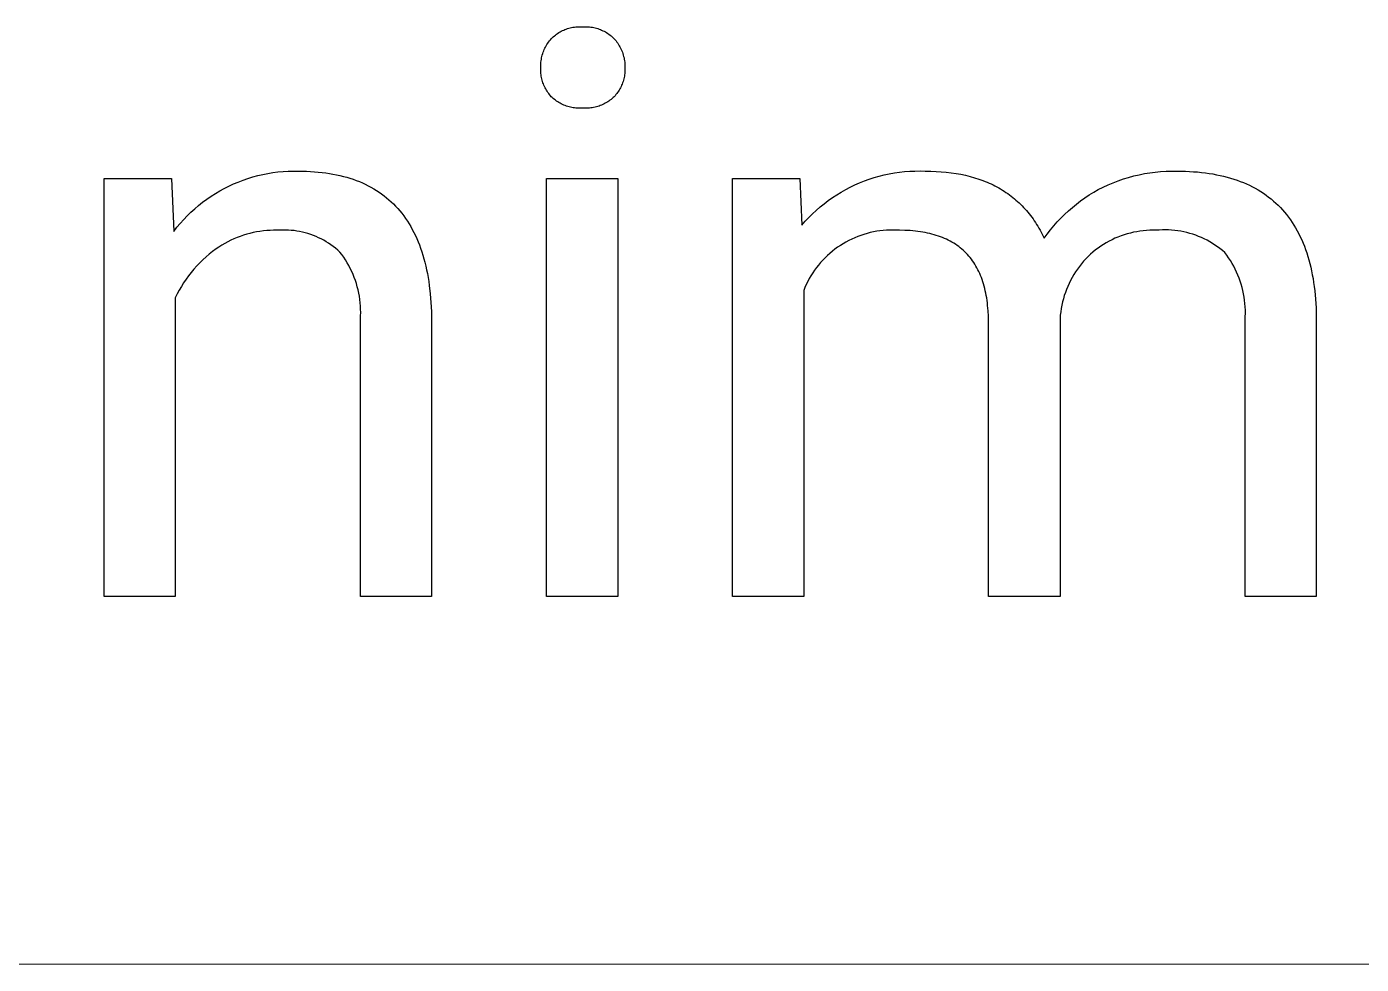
# Model space of a CAD drawing. Header units: millimetres. Extents: x 1434 to 4837, y 1889 to 4267.
# Drawn here: x 4630.1 to 4688, y 2174.8 to 2215.5 of the extents above; entities that cross this region are included whole.
import ezdxf

# ---------------------------------------------------------------- set-up
doc = ezdxf.new("R2010")
doc.units = ezdxf.units.MM
doc.header["$MEASUREMENT"] = 0
doc.layers.add('Domyślny', color=7, linetype='Continuous', true_color=0x000000)

msp = doc.modelspace()

# ---------------------------------------------------------------- linework, layer by layer
at = {"layer": 'Domyślny'}
for p, q in [((4652.957, 2215.032), (4653.003, 2215.071)), ((4653.003, 2215.071), (4653.05, 2215.109)), ((4653.05, 2215.109), (4653.098, 2215.144)), ((4653.098, 2215.144), (4653.147, 2215.179)), ((4653.147, 2215.179), (4653.198, 2215.211)), ((4653.198, 2215.211), (4653.249, 2215.242)), ((4653.249, 2215.242), (4653.302, 2215.271)), ((4653.302, 2215.271), (4653.355, 2215.298)), ((4653.355, 2215.298), (4653.41, 2215.323)), ((4653.41, 2215.323), (4653.465, 2215.346)), ((4653.465, 2215.346), (4653.522, 2215.368)), ((4653.522, 2215.368), (4653.578, 2215.387)), ((4653.578, 2215.387), (4653.636, 2215.404)), ((4653.636, 2215.404), (4653.694, 2215.42)), ((4653.694, 2215.42), (4653.753, 2215.433)), ((4653.753, 2215.433), (4653.812, 2215.444)), ((4653.812, 2215.444), (4653.871, 2215.454)), ((4653.871, 2215.454), (4653.931, 2215.461)), ((4653.931, 2215.461), (4653.99, 2215.466)), ((4653.99, 2215.466), (4654.05, 2215.469)), ((4654.05, 2215.469), (4654.111, 2215.47)), ((4654.111, 2215.47), (4654.171, 2215.468)), ((4654.171, 2215.468), (4654.231, 2215.465)), ((4654.231, 2215.465), (4654.291, 2215.468)), ((4654.291, 2215.468), (4654.351, 2215.469)), ((4654.351, 2215.469), (4654.412, 2215.468)), ((4654.412, 2215.468), (4654.472, 2215.465)), ((4654.472, 2215.465), (4654.532, 2215.46)), ((4654.532, 2215.46), (4654.592, 2215.453)), ((4654.592, 2215.453), (4654.651, 2215.444)), ((4654.651, 2215.444), (4654.711, 2215.433)), ((4654.711, 2215.433), (4654.77, 2215.419)), ((4654.77, 2215.419), (4654.828, 2215.404)), ((4654.828, 2215.404), (4654.886, 2215.386)), ((4654.886, 2215.386), (4654.943, 2215.367)), ((4654.943, 2215.367), (4654.999, 2215.346)), ((4654.999, 2215.346), (4655.055, 2215.323)), ((4655.055, 2215.323), (4655.11, 2215.297)), ((4655.11, 2215.297), (4655.164, 2215.27)), ((4655.164, 2215.27), (4655.217, 2215.241)), ((4655.217, 2215.241), (4655.269, 2215.211)), ((4655.269, 2215.211), (4655.319, 2215.178)), ((4655.319, 2215.178), (4655.369, 2215.144)), ((4655.369, 2215.144), (4655.418, 2215.108)), ((4655.418, 2215.108), (4655.465, 2215.071)), ((4655.465, 2215.071), (4655.511, 2215.032)), ((4652.543, 2214.418), (4652.567, 2214.475)), ((4652.567, 2214.475), (4652.594, 2214.532)), ((4652.594, 2214.532), (4652.622, 2214.588)), ((4652.622, 2214.588), (4652.652, 2214.643)), ((4652.652, 2214.643), (4652.684, 2214.697)), ((4652.684, 2214.697), (4652.718, 2214.75)), ((4652.718, 2214.75), (4652.753, 2214.801)), ((4652.753, 2214.801), (4652.791, 2214.852)), ((4652.791, 2214.852), (4652.83, 2214.901)), ((4652.83, 2214.901), (4652.87, 2214.949)), ((4652.87, 2214.949), (4652.913, 2214.991)), ((4652.913, 2214.991), (4652.957, 2215.032)), ((4655.511, 2215.032), (4655.555, 2214.991)), ((4655.555, 2214.991), (4655.598, 2214.949)), ((4655.598, 2214.949), (4655.64, 2214.901)), ((4655.64, 2214.901), (4655.679, 2214.852)), ((4655.679, 2214.852), (4655.717, 2214.802)), ((4655.717, 2214.802), (4655.753, 2214.751)), ((4655.753, 2214.751), (4655.787, 2214.698)), ((4655.787, 2214.698), (4655.82, 2214.644)), ((4655.82, 2214.644), (4655.85, 2214.589)), ((4655.85, 2214.589), (4655.879, 2214.533)), ((4655.879, 2214.533), (4655.906, 2214.477)), ((4655.906, 2214.477), (4655.931, 2214.419)), ((4652.416, 2213.87), (4652.422, 2213.933)), ((4652.422, 2213.933), (4652.43, 2213.995)), ((4652.43, 2213.995), (4652.44, 2214.057)), ((4652.44, 2214.057), (4652.452, 2214.118)), ((4652.452, 2214.118), (4652.466, 2214.179)), ((4652.466, 2214.179), (4652.482, 2214.24)), ((4652.482, 2214.24), (4652.5, 2214.3)), ((4652.5, 2214.3), (4652.521, 2214.359)), ((4652.521, 2214.359), (4652.543, 2214.418)), ((4655.931, 2214.419), (4655.953, 2214.36)), ((4655.953, 2214.36), (4655.974, 2214.301)), ((4655.974, 2214.301), (4655.993, 2214.241)), ((4655.993, 2214.241), (4656.009, 2214.18)), ((4656.009, 2214.18), (4656.024, 2214.119)), ((4656.024, 2214.119), (4656.036, 2214.058)), ((4656.036, 2214.058), (4656.046, 2213.996)), ((4656.046, 2213.996), (4656.054, 2213.933)), ((4656.054, 2213.933), (4656.06, 2213.871)), ((4652.411, 2213.745), (4652.412, 2213.808)), ((4652.411, 2213.682), (4652.411, 2213.745)), ((4652.411, 2213.623), (4652.411, 2213.682)), ((4652.412, 2213.564), (4652.411, 2213.623)), ((4652.412, 2213.808), (4652.416, 2213.87)), ((4652.415, 2213.505), (4652.412, 2213.564)), ((4652.42, 2213.446), (4652.415, 2213.505)), ((4652.427, 2213.387), (4652.42, 2213.446)), ((4652.436, 2213.328), (4652.427, 2213.387)), ((4652.447, 2213.27), (4652.436, 2213.328)), ((4656.04, 2213.327), (4656.029, 2213.269)), ((4656.049, 2213.386), (4656.04, 2213.327)), ((4656.056, 2213.445), (4656.049, 2213.386)), ((4656.061, 2213.504), (4656.056, 2213.445)), ((4656.06, 2213.871), (4656.064, 2213.808)), ((4656.065, 2213.563), (4656.061, 2213.504)), ((4656.064, 2213.808), (4656.065, 2213.745)), ((4656.065, 2213.745), (4656.065, 2213.682)), ((4656.065, 2213.682), (4656.066, 2213.623)), ((4656.066, 2213.623), (4656.065, 2213.563)), ((4652.459, 2213.212), (4652.447, 2213.27)), ((4652.474, 2213.154), (4652.459, 2213.212)), ((4652.491, 2213.098), (4652.474, 2213.154)), ((4652.509, 2213.041), (4652.491, 2213.098)), ((4652.53, 2212.986), (4652.509, 2213.041)), ((4652.552, 2212.931), (4652.53, 2212.986)), ((4652.576, 2212.877), (4652.552, 2212.931)), ((4652.602, 2212.823), (4652.576, 2212.877)), ((4652.63, 2212.771), (4652.602, 2212.823)), ((4652.659, 2212.719), (4652.63, 2212.771)), ((4655.842, 2212.77), (4655.812, 2212.718)), ((4655.87, 2212.822), (4655.842, 2212.77)), ((4655.897, 2212.875), (4655.87, 2212.822)), ((4655.921, 2212.929), (4655.897, 2212.875)), ((4655.944, 2212.984), (4655.921, 2212.929)), ((4655.965, 2213.04), (4655.944, 2212.984)), ((4655.984, 2213.096), (4655.965, 2213.04)), ((4656.001, 2213.153), (4655.984, 2213.096)), ((4656.016, 2213.211), (4656.001, 2213.153)), ((4656.029, 2213.269), (4656.016, 2213.211)), ((4652.69, 2212.669), (4652.659, 2212.719)), ((4652.723, 2212.619), (4652.69, 2212.669)), ((4652.758, 2212.571), (4652.723, 2212.619)), ((4652.794, 2212.524), (4652.758, 2212.571)), ((4652.831, 2212.478), (4652.794, 2212.524)), ((4652.87, 2212.434), (4652.831, 2212.478)), ((4652.914, 2212.393), (4652.87, 2212.434)), ((4652.958, 2212.353), (4652.914, 2212.393)), ((4653.004, 2212.315), (4652.958, 2212.353)), ((4653.052, 2212.278), (4653.004, 2212.315)), ((4653.1, 2212.243), (4653.052, 2212.278)), ((4653.15, 2212.21), (4653.1, 2212.243)), ((4653.201, 2212.179), (4653.15, 2212.21)), ((4653.252, 2212.149), (4653.201, 2212.179)), ((4655.266, 2212.179), (4655.213, 2212.149)), ((4655.317, 2212.211), (4655.266, 2212.179)), ((4655.367, 2212.244), (4655.317, 2212.211)), ((4655.416, 2212.279), (4655.367, 2212.244)), ((4655.463, 2212.315), (4655.416, 2212.279)), ((4655.51, 2212.353), (4655.463, 2212.315)), ((4655.555, 2212.393), (4655.51, 2212.353)), ((4655.598, 2212.434), (4655.555, 2212.393)), ((4655.638, 2212.478), (4655.598, 2212.434)), ((4655.676, 2212.524), (4655.638, 2212.478)), ((4655.713, 2212.57), (4655.676, 2212.524)), ((4655.748, 2212.619), (4655.713, 2212.57)), ((4655.781, 2212.668), (4655.748, 2212.619)), ((4655.812, 2212.718), (4655.781, 2212.668)), ((4653.305, 2212.121), (4653.252, 2212.149)), ((4653.359, 2212.095), (4653.305, 2212.121)), ((4653.413, 2212.07), (4653.359, 2212.095)), ((4653.469, 2212.048), (4653.413, 2212.07)), ((4653.525, 2212.027), (4653.469, 2212.048)), ((4653.582, 2212.009), (4653.525, 2212.027)), ((4653.639, 2211.992), (4653.582, 2212.009)), ((4653.697, 2211.977), (4653.639, 2211.992)), ((4653.755, 2211.965), (4653.697, 2211.977)), ((4653.814, 2211.954), (4653.755, 2211.965)), ((4653.873, 2211.945), (4653.814, 2211.954)), ((4653.932, 2211.938), (4653.873, 2211.945)), ((4653.992, 2211.933), (4653.932, 2211.938)), ((4654.052, 2211.931), (4653.992, 2211.933)), ((4654.111, 2211.93), (4654.052, 2211.931)), ((4654.171, 2211.931), (4654.111, 2211.93)), ((4654.231, 2211.935), (4654.171, 2211.931)), ((4654.291, 2211.931), (4654.231, 2211.935)), ((4654.351, 2211.93), (4654.291, 2211.931)), ((4654.41, 2211.931), (4654.351, 2211.93)), ((4654.47, 2211.934), (4654.41, 2211.931)), ((4654.53, 2211.939), (4654.47, 2211.934)), ((4654.59, 2211.945), (4654.53, 2211.939)), ((4654.649, 2211.954), (4654.59, 2211.945)), ((4654.708, 2211.965), (4654.649, 2211.954)), ((4654.767, 2211.978), (4654.708, 2211.965)), ((4654.825, 2211.993), (4654.767, 2211.978)), ((4654.883, 2212.009), (4654.825, 2211.993)), ((4654.94, 2212.028), (4654.883, 2212.009)), ((4654.996, 2212.049), (4654.94, 2212.028)), ((4655.052, 2212.071), (4654.996, 2212.049)), ((4655.106, 2212.095), (4655.052, 2212.071)), ((4655.16, 2212.122), (4655.106, 2212.095)), ((4655.213, 2212.149), (4655.16, 2212.122)), ((4633.478, 2190.752), (4633.478, 2208.886)), ((4633.478, 2208.886), (4636.399, 2208.886)), ((4636.399, 2208.886), (4636.499, 2206.594)), ((4639.089, 2208.648), (4639.294, 2208.734)), ((4639.294, 2208.734), (4639.502, 2208.814)), ((4639.502, 2208.814), (4639.712, 2208.886)), ((4639.712, 2208.886), (4639.925, 2208.951)), ((4639.925, 2208.951), (4640.14, 2209.01)), ((4640.14, 2209.01), (4640.357, 2209.06)), ((4640.357, 2209.06), (4640.575, 2209.104)), ((4640.575, 2209.104), (4640.795, 2209.14)), ((4640.795, 2209.14), (4641.016, 2209.168)), ((4641.016, 2209.168), (4641.238, 2209.189)), ((4641.238, 2209.189), (4641.46, 2209.202)), ((4641.46, 2209.202), (4641.683, 2209.208)), ((4641.683, 2209.208), (4641.905, 2209.207)), ((4641.905, 2209.207), (4642.083, 2209.205)), ((4642.083, 2209.205), (4642.258, 2209.2)), ((4642.258, 2209.2), (4642.43, 2209.192)), ((4642.43, 2209.192), (4642.599, 2209.181)), ((4642.599, 2209.181), (4642.765, 2209.167)), ((4642.765, 2209.167), (4642.929, 2209.15)), ((4642.929, 2209.15), (4643.09, 2209.129)), ((4643.09, 2209.129), (4643.248, 2209.105)), ((4643.248, 2209.105), (4643.403, 2209.078)), ((4643.403, 2209.078), (4643.556, 2209.048)), ((4643.556, 2209.048), (4643.706, 2209.015)), ((4643.706, 2209.015), (4643.853, 2208.979)), ((4643.853, 2208.979), (4643.997, 2208.939)), ((4643.997, 2208.939), (4644.138, 2208.896)), ((4644.138, 2208.896), (4644.277, 2208.851)), ((4644.277, 2208.851), (4644.413, 2208.802)), ((4644.413, 2208.802), (4644.546, 2208.749)), ((4644.546, 2208.749), (4644.677, 2208.694)), ((4644.677, 2208.694), (4644.804, 2208.635)), ((4652.662, 2190.752), (4652.662, 2208.886)), ((4652.662, 2208.886), (4655.751, 2208.886)), ((4655.751, 2208.886), (4655.751, 2190.752)), ((4660.729, 2190.752), (4660.729, 2208.886)), ((4660.729, 2208.886), (4663.65, 2208.886)), ((4663.65, 2208.886), (4663.732, 2206.862)), ((4666.038, 2208.608), (4666.244, 2208.698)), ((4666.244, 2208.698), (4666.452, 2208.781)), ((4666.452, 2208.781), (4666.663, 2208.857)), ((4666.663, 2208.857), (4666.876, 2208.926)), ((4666.876, 2208.926), (4667.092, 2208.987)), ((4667.092, 2208.987), (4667.31, 2209.041)), ((4667.31, 2209.041), (4667.529, 2209.088)), ((4667.529, 2209.088), (4667.75, 2209.128)), ((4667.75, 2209.128), (4667.972, 2209.16)), ((4667.972, 2209.16), (4668.195, 2209.184)), ((4668.195, 2209.184), (4668.418, 2209.201)), ((4668.418, 2209.201), (4668.642, 2209.21)), ((4668.642, 2209.21), (4668.867, 2209.212)), ((4668.867, 2209.212), (4669.091, 2209.207)), ((4669.091, 2209.207), (4669.325, 2209.204)), ((4669.325, 2209.204), (4669.555, 2209.195)), ((4669.555, 2209.195), (4669.78, 2209.181)), ((4669.78, 2209.181), (4670, 2209.161)), ((4670, 2209.161), (4670.216, 2209.135)), ((4670.216, 2209.135), (4670.427, 2209.104)), ((4670.427, 2209.104), (4670.633, 2209.067)), ((4670.633, 2209.067), (4670.834, 2209.025)), ((4670.834, 2209.025), (4671.031, 2208.976)), ((4671.031, 2208.976), (4671.222, 2208.922)), ((4671.222, 2208.922), (4671.41, 2208.862)), ((4671.41, 2208.862), (4671.501, 2208.83)), ((4671.501, 2208.83), (4671.592, 2208.797)), ((4671.592, 2208.797), (4671.682, 2208.762)), ((4671.682, 2208.762), (4671.77, 2208.726)), ((4671.77, 2208.726), (4671.857, 2208.688)), ((4671.857, 2208.688), (4671.943, 2208.649)), ((4677.018, 2208.61), (4677.235, 2208.703)), ((4677.235, 2208.703), (4677.456, 2208.788)), ((4677.456, 2208.788), (4677.679, 2208.865)), ((4677.679, 2208.865), (4677.905, 2208.935)), ((4677.905, 2208.935), (4678.133, 2208.997)), ((4678.133, 2208.997), (4678.363, 2209.051)), ((4678.363, 2209.051), (4678.594, 2209.097)), ((4678.594, 2209.097), (4678.828, 2209.136)), ((4678.828, 2209.136), (4679.062, 2209.166)), ((4679.062, 2209.166), (4679.297, 2209.188)), ((4679.297, 2209.188), (4679.533, 2209.202)), ((4679.533, 2209.202), (4679.769, 2209.209)), ((4679.769, 2209.209), (4680.006, 2209.207)), ((4680.006, 2209.207), (4680.371, 2209.2)), ((4680.371, 2209.2), (4680.55, 2209.193)), ((4680.55, 2209.193), (4680.726, 2209.182)), ((4680.726, 2209.182), (4680.898, 2209.168)), ((4680.898, 2209.168), (4681.068, 2209.151)), ((4681.068, 2209.151), (4681.236, 2209.131)), ((4681.236, 2209.131), (4681.4, 2209.108)), ((4681.4, 2209.108), (4681.561, 2209.082)), ((4681.561, 2209.082), (4681.72, 2209.052)), ((4681.72, 2209.052), (4681.876, 2209.02)), ((4681.876, 2209.02), (4682.029, 2208.985)), ((4682.029, 2208.985), (4682.179, 2208.946)), ((4682.179, 2208.946), (4682.326, 2208.905)), ((4682.326, 2208.905), (4682.47, 2208.86)), ((4682.47, 2208.86), (4682.612, 2208.812)), ((4682.612, 2208.812), (4682.75, 2208.761)), ((4682.75, 2208.761), (4682.886, 2208.707)), ((4682.886, 2208.707), (4683.019, 2208.65)), ((4637.93, 2207.987), (4638.113, 2208.113)), ((4638.113, 2208.113), (4638.301, 2208.233)), ((4638.301, 2208.233), (4638.492, 2208.347)), ((4638.492, 2208.347), (4638.688, 2208.454)), ((4638.688, 2208.454), (4638.886, 2208.554)), ((4638.886, 2208.554), (4639.089, 2208.648)), ((4644.804, 2208.635), (4644.929, 2208.574)), ((4644.929, 2208.574), (4645.051, 2208.509)), ((4645.051, 2208.509), (4645.17, 2208.441)), ((4645.17, 2208.441), (4645.287, 2208.37)), ((4645.287, 2208.37), (4645.401, 2208.295)), ((4645.401, 2208.295), (4645.512, 2208.218)), ((4645.512, 2208.218), (4645.62, 2208.137)), ((4645.62, 2208.137), (4645.726, 2208.053)), ((4665.063, 2208.058), (4665.25, 2208.181)), ((4665.25, 2208.181), (4665.442, 2208.298)), ((4665.442, 2208.298), (4665.637, 2208.408)), ((4665.637, 2208.408), (4665.836, 2208.512)), ((4665.836, 2208.512), (4666.038, 2208.608)), ((4671.943, 2208.649), (4672.028, 2208.608)), ((4672.028, 2208.608), (4672.111, 2208.566)), ((4672.111, 2208.566), (4672.193, 2208.523)), ((4672.193, 2208.523), (4672.275, 2208.478)), ((4672.275, 2208.478), (4672.355, 2208.432)), ((4672.355, 2208.432), (4672.433, 2208.384)), ((4672.433, 2208.384), (4672.511, 2208.335)), ((4672.511, 2208.335), (4672.588, 2208.285)), ((4672.588, 2208.285), (4672.663, 2208.233)), ((4672.663, 2208.233), (4672.737, 2208.179)), ((4672.737, 2208.179), (4672.81, 2208.125)), ((4672.81, 2208.125), (4672.882, 2208.068)), ((4676.012, 2208.047), (4676.202, 2208.172)), ((4676.202, 2208.172), (4676.395, 2208.291)), ((4676.395, 2208.291), (4676.593, 2208.403)), ((4676.593, 2208.403), (4676.804, 2208.51)), ((4676.804, 2208.51), (4677.018, 2208.61)), ((4683.019, 2208.65), (4683.149, 2208.59)), ((4683.149, 2208.59), (4683.276, 2208.527)), ((4683.276, 2208.527), (4683.401, 2208.461)), ((4683.401, 2208.461), (4683.522, 2208.391)), ((4683.522, 2208.391), (4683.641, 2208.319)), ((4683.641, 2208.319), (4683.757, 2208.243)), ((4683.757, 2208.243), (4683.87, 2208.165)), ((4683.87, 2208.165), (4683.98, 2208.083)), ((4637.242, 2207.422), (4637.406, 2207.572)), ((4637.406, 2207.572), (4637.576, 2207.716)), ((4637.576, 2207.716), (4637.751, 2207.855)), ((4637.751, 2207.855), (4637.93, 2207.987)), ((4645.726, 2208.053), (4645.828, 2207.966)), ((4645.828, 2207.966), (4645.928, 2207.876)), ((4645.928, 2207.876), (4646.025, 2207.782)), ((4646.025, 2207.782), (4646.12, 2207.686)), ((4646.12, 2207.686), (4646.211, 2207.586)), ((4646.211, 2207.586), (4646.3, 2207.483)), ((4664.357, 2207.505), (4664.526, 2207.652)), ((4664.526, 2207.652), (4664.701, 2207.793)), ((4664.701, 2207.793), (4664.879, 2207.929)), ((4664.879, 2207.929), (4665.063, 2208.058)), ((4672.882, 2208.068), (4672.952, 2208.011)), ((4672.952, 2208.011), (4673.021, 2207.952)), ((4673.021, 2207.952), (4673.09, 2207.891)), ((4673.09, 2207.891), (4673.157, 2207.829)), ((4673.157, 2207.829), (4673.222, 2207.766)), ((4673.222, 2207.766), (4673.287, 2207.701)), ((4673.287, 2207.701), (4673.351, 2207.635)), ((4673.351, 2207.635), (4673.413, 2207.568)), ((4673.413, 2207.568), (4673.474, 2207.499)), ((4675.297, 2207.485), (4675.469, 2207.634)), ((4675.469, 2207.634), (4675.645, 2207.778)), ((4675.645, 2207.778), (4675.826, 2207.915)), ((4675.826, 2207.915), (4676.012, 2208.047)), ((4683.98, 2208.083), (4684.087, 2207.998)), ((4684.087, 2207.998), (4684.192, 2207.91)), ((4684.192, 2207.91), (4684.293, 2207.819)), ((4684.293, 2207.819), (4684.392, 2207.725)), ((4684.392, 2207.725), (4684.488, 2207.628)), ((4684.488, 2207.628), (4684.581, 2207.528)), ((4684.581, 2207.528), (4684.671, 2207.425)), ((4636.779, 2206.94), (4636.928, 2207.106)), ((4636.928, 2207.106), (4637.082, 2207.267)), ((4637.082, 2207.267), (4637.242, 2207.422)), ((4646.3, 2207.483), (4646.386, 2207.377)), ((4646.386, 2207.377), (4646.469, 2207.268)), ((4646.469, 2207.268), (4646.55, 2207.156)), ((4646.55, 2207.156), (4646.628, 2207.04)), ((4646.628, 2207.04), (4646.703, 2206.922)), ((4663.732, 2206.862), (4663.88, 2207.031)), ((4663.88, 2207.031), (4664.034, 2207.194)), ((4664.034, 2207.194), (4664.193, 2207.352)), ((4664.193, 2207.352), (4664.357, 2207.505)), ((4673.474, 2207.499), (4673.534, 2207.428)), ((4673.534, 2207.428), (4673.593, 2207.356)), ((4673.593, 2207.356), (4673.65, 2207.283)), ((4673.65, 2207.283), (4673.706, 2207.208)), ((4673.706, 2207.208), (4673.762, 2207.132)), ((4673.762, 2207.132), (4673.816, 2207.055)), ((4673.816, 2207.055), (4673.869, 2206.976)), ((4673.869, 2206.976), (4673.92, 2206.896)), ((4674.664, 2206.834), (4674.814, 2207.004)), ((4674.814, 2207.004), (4674.97, 2207.17)), ((4674.97, 2207.17), (4675.131, 2207.33)), ((4675.131, 2207.33), (4675.297, 2207.485)), ((4684.671, 2207.425), (4684.758, 2207.318)), ((4684.758, 2207.318), (4684.842, 2207.209)), ((4684.842, 2207.209), (4684.924, 2207.096)), ((4684.924, 2207.096), (4685.003, 2206.981)), ((4685.003, 2206.981), (4685.079, 2206.862)), ((4636.499, 2206.594), (4636.636, 2206.769)), ((4636.636, 2206.769), (4636.779, 2206.94)), ((4639.379, 2206.376), (4639.241, 2206.323)), ((4639.518, 2206.424), (4639.379, 2206.376)), ((4639.66, 2206.467), (4639.518, 2206.424)), ((4639.802, 2206.505), (4639.66, 2206.467)), ((4639.946, 2206.539), (4639.802, 2206.505)), ((4640.091, 2206.568), (4639.946, 2206.539)), ((4640.236, 2206.592), (4640.091, 2206.568)), ((4640.383, 2206.611), (4640.236, 2206.592)), ((4640.53, 2206.626), (4640.383, 2206.611)), ((4640.677, 2206.635), (4640.53, 2206.626)), ((4640.825, 2206.639), (4640.677, 2206.635)), ((4640.973, 2206.639), (4640.825, 2206.639)), ((4641.096, 2206.647), (4640.973, 2206.639)), ((4641.22, 2206.651), (4641.096, 2206.647)), ((4641.344, 2206.651), (4641.22, 2206.651)), ((4641.467, 2206.647), (4641.344, 2206.651)), ((4641.591, 2206.638), (4641.467, 2206.647)), ((4641.714, 2206.624), (4641.591, 2206.638)), ((4641.836, 2206.607), (4641.714, 2206.624)), ((4641.958, 2206.585), (4641.836, 2206.607)), ((4642.079, 2206.559), (4641.958, 2206.585)), ((4642.199, 2206.529), (4642.079, 2206.559)), ((4642.318, 2206.495), (4642.199, 2206.529)), ((4642.436, 2206.457), (4642.318, 2206.495)), ((4642.552, 2206.414), (4642.436, 2206.457)), ((4642.667, 2206.368), (4642.552, 2206.414)), ((4642.78, 2206.318), (4642.667, 2206.368)), ((4646.703, 2206.922), (4646.775, 2206.8)), ((4646.775, 2206.8), (4646.844, 2206.675)), ((4646.844, 2206.675), (4646.911, 2206.547)), ((4646.911, 2206.547), (4646.975, 2206.415)), ((4646.975, 2206.415), (4647.036, 2206.281)), ((4666.163, 2206.37), (4666.031, 2206.316)), ((4666.296, 2206.419), (4666.163, 2206.37)), ((4666.431, 2206.464), (4666.296, 2206.419)), ((4666.567, 2206.504), (4666.431, 2206.464)), ((4666.704, 2206.539), (4666.567, 2206.504)), ((4666.843, 2206.569), (4666.704, 2206.539)), ((4666.982, 2206.595), (4666.843, 2206.569)), ((4667.123, 2206.616), (4666.982, 2206.595)), ((4667.264, 2206.632), (4667.123, 2206.616)), ((4667.405, 2206.643), (4667.264, 2206.632)), ((4667.547, 2206.649), (4667.405, 2206.643)), ((4667.689, 2206.651), (4667.547, 2206.649)), ((4667.831, 2206.647), (4667.689, 2206.651)), ((4667.973, 2206.639), (4667.831, 2206.647)), ((4668.21, 2206.635), (4667.973, 2206.639)), ((4668.326, 2206.63), (4668.21, 2206.635)), ((4668.439, 2206.624), (4668.326, 2206.63)), ((4668.552, 2206.615), (4668.439, 2206.624)), ((4668.662, 2206.604), (4668.552, 2206.615)), ((4668.77, 2206.592), (4668.662, 2206.604)), ((4668.876, 2206.577), (4668.77, 2206.592)), ((4668.981, 2206.561), (4668.876, 2206.577)), ((4669.083, 2206.542), (4668.981, 2206.561)), ((4669.184, 2206.522), (4669.083, 2206.542)), ((4669.283, 2206.5), (4669.184, 2206.522)), ((4669.38, 2206.475), (4669.283, 2206.5)), ((4669.475, 2206.449), (4669.38, 2206.475)), ((4669.568, 2206.421), (4669.475, 2206.449)), ((4669.66, 2206.391), (4669.568, 2206.421)), ((4669.749, 2206.359), (4669.66, 2206.391)), ((4673.92, 2206.896), (4673.971, 2206.814)), ((4673.971, 2206.814), (4674.02, 2206.73)), ((4674.02, 2206.73), (4674.068, 2206.646)), ((4674.068, 2206.646), (4674.161, 2206.472)), ((4674.161, 2206.472), (4674.249, 2206.293)), ((4674.249, 2206.293), (4674.381, 2206.478)), ((4674.381, 2206.478), (4674.519, 2206.658)), ((4674.519, 2206.658), (4674.664, 2206.834)), ((4677.578, 2206.398), (4677.446, 2206.347)), ((4677.712, 2206.443), (4677.578, 2206.398)), ((4677.847, 2206.485), (4677.712, 2206.443)), ((4677.984, 2206.521), (4677.847, 2206.485)), ((4678.122, 2206.553), (4677.984, 2206.521)), ((4678.261, 2206.58), (4678.122, 2206.553)), ((4678.4, 2206.602), (4678.261, 2206.58)), ((4678.541, 2206.619), (4678.4, 2206.602)), ((4678.681, 2206.631), (4678.541, 2206.619)), ((4678.823, 2206.639), (4678.681, 2206.631)), ((4678.964, 2206.641), (4678.823, 2206.639)), ((4679.105, 2206.639), (4678.964, 2206.641)), ((4679.239, 2206.65), (4679.105, 2206.639)), ((4679.373, 2206.657), (4679.239, 2206.65)), ((4679.507, 2206.658), (4679.373, 2206.657)), ((4679.641, 2206.656), (4679.507, 2206.658)), ((4679.774, 2206.648), (4679.641, 2206.656)), ((4679.908, 2206.636), (4679.774, 2206.648)), ((4680.041, 2206.62), (4679.908, 2206.636)), ((4680.173, 2206.598), (4680.041, 2206.62)), ((4680.304, 2206.572), (4680.173, 2206.598)), ((4680.435, 2206.542), (4680.304, 2206.572)), ((4680.564, 2206.507), (4680.435, 2206.542)), ((4680.692, 2206.468), (4680.564, 2206.507)), ((4680.819, 2206.425), (4680.692, 2206.468)), ((4680.944, 2206.377), (4680.819, 2206.425)), ((4681.067, 2206.324), (4680.944, 2206.377)), ((4685.079, 2206.862), (4685.152, 2206.74)), ((4685.152, 2206.74), (4685.222, 2206.615)), ((4685.222, 2206.615), (4685.289, 2206.488)), ((4685.289, 2206.488), (4685.354, 2206.357)), ((4638.334, 2205.832), (4638.184, 2205.721)), ((4638.456, 2205.915), (4638.334, 2205.832)), ((4638.581, 2205.994), (4638.456, 2205.915)), ((4638.708, 2206.068), (4638.581, 2205.994)), ((4638.838, 2206.139), (4638.708, 2206.068)), ((4638.97, 2206.205), (4638.838, 2206.139)), ((4639.104, 2206.266), (4638.97, 2206.205)), ((4639.241, 2206.323), (4639.104, 2206.266)), ((4642.891, 2206.263), (4642.78, 2206.318)), ((4643, 2206.205), (4642.891, 2206.263)), ((4643.107, 2206.143), (4643, 2206.205)), ((4643.212, 2206.078), (4643.107, 2206.143)), ((4643.315, 2206.009), (4643.212, 2206.078)), ((4643.415, 2205.936), (4643.315, 2206.009)), ((4643.513, 2205.86), (4643.415, 2205.936)), ((4643.607, 2205.78), (4643.513, 2205.86)), ((4647.036, 2206.281), (4647.095, 2206.143)), ((4647.095, 2206.143), (4647.15, 2206.002)), ((4647.15, 2206.002), (4647.203, 2205.858)), ((4647.203, 2205.858), (4647.253, 2205.711)), ((4665.174, 2205.819), (4665.062, 2205.732)), ((4665.289, 2205.902), (4665.174, 2205.819)), ((4665.407, 2205.982), (4665.289, 2205.902)), ((4665.527, 2206.057), (4665.407, 2205.982)), ((4665.65, 2206.129), (4665.527, 2206.057)), ((4665.775, 2206.195), (4665.65, 2206.129)), ((4665.902, 2206.258), (4665.775, 2206.195)), ((4666.031, 2206.316), (4665.902, 2206.258)), ((4669.837, 2206.325), (4669.749, 2206.359)), ((4669.922, 2206.289), (4669.837, 2206.325)), ((4670.006, 2206.252), (4669.922, 2206.289)), ((4670.088, 2206.212), (4670.006, 2206.252)), ((4670.168, 2206.17), (4670.088, 2206.212)), ((4670.246, 2206.127), (4670.168, 2206.17)), ((4670.323, 2206.081), (4670.246, 2206.127)), ((4670.397, 2206.034), (4670.323, 2206.081)), ((4670.469, 2205.984), (4670.397, 2206.034)), ((4670.54, 2205.933), (4670.469, 2205.984)), ((4670.609, 2205.88), (4670.54, 2205.933)), ((4670.676, 2205.825), (4670.609, 2205.88)), ((4670.741, 2205.767), (4670.676, 2205.825)), ((4676.468, 2205.786), (4676.358, 2205.697)), ((4676.581, 2205.87), (4676.468, 2205.786)), ((4676.697, 2205.951), (4676.581, 2205.87)), ((4676.816, 2206.028), (4676.697, 2205.951)), ((4676.938, 2206.1), (4676.816, 2206.028)), ((4677.061, 2206.169), (4676.938, 2206.1)), ((4677.188, 2206.233), (4677.061, 2206.169)), ((4677.316, 2206.292), (4677.188, 2206.233)), ((4677.446, 2206.347), (4677.316, 2206.292)), ((4681.189, 2206.268), (4681.067, 2206.324)), ((4681.308, 2206.207), (4681.189, 2206.268)), ((4681.425, 2206.142), (4681.308, 2206.207)), ((4681.54, 2206.073), (4681.425, 2206.142)), ((4681.653, 2206.001), (4681.54, 2206.073)), ((4681.763, 2205.924), (4681.653, 2206.001)), ((4681.87, 2205.844), (4681.763, 2205.924)), ((4681.974, 2205.76), (4681.87, 2205.844)), ((4685.354, 2206.357), (4685.415, 2206.222)), ((4685.415, 2206.222), (4685.474, 2206.085)), ((4685.474, 2206.085), (4685.53, 2205.945)), ((4685.53, 2205.945), (4685.583, 2205.802)), ((4685.583, 2205.802), (4685.633, 2205.655)), ((4637.626, 2205.229), (4637.498, 2205.095)), ((4637.759, 2205.359), (4637.626, 2205.229)), ((4637.897, 2205.485), (4637.759, 2205.359)), ((4638.038, 2205.605), (4637.897, 2205.485)), ((4638.184, 2205.721), (4638.038, 2205.605)), ((4643.699, 2205.697), (4643.607, 2205.78)), ((4643.785, 2205.585), (4643.699, 2205.697)), ((4643.867, 2205.47), (4643.785, 2205.585)), ((4643.945, 2205.352), (4643.867, 2205.47)), ((4644.019, 2205.231), (4643.945, 2205.352)), ((4644.089, 2205.108), (4644.019, 2205.231)), ((4647.253, 2205.711), (4647.3, 2205.561)), ((4647.3, 2205.561), (4647.345, 2205.407)), ((4647.345, 2205.407), (4647.387, 2205.251)), ((4647.387, 2205.251), (4647.426, 2205.091)), ((4664.552, 2205.24), (4664.46, 2205.132)), ((4664.647, 2205.345), (4664.552, 2205.24)), ((4664.746, 2205.447), (4664.647, 2205.345)), ((4664.848, 2205.546), (4664.746, 2205.447)), ((4664.954, 2205.64), (4664.848, 2205.546)), ((4665.062, 2205.732), (4664.954, 2205.64)), ((4670.804, 2205.708), (4670.741, 2205.767)), ((4670.865, 2205.647), (4670.804, 2205.708)), ((4670.924, 2205.584), (4670.865, 2205.647)), ((4670.982, 2205.52), (4670.924, 2205.584)), ((4671.037, 2205.453), (4670.982, 2205.52)), ((4671.091, 2205.384), (4671.037, 2205.453)), ((4671.143, 2205.313), (4671.091, 2205.384)), ((4671.192, 2205.241), (4671.143, 2205.313)), ((4671.24, 2205.166), (4671.192, 2205.241)), ((4675.953, 2205.295), (4675.861, 2205.185)), ((4676.049, 2205.402), (4675.953, 2205.295)), ((4676.148, 2205.505), (4676.049, 2205.402)), ((4676.251, 2205.605), (4676.148, 2205.505)), ((4676.358, 2205.697), (4676.251, 2205.605)), ((4682.075, 2205.672), (4681.974, 2205.76)), ((4682.161, 2205.559), (4682.075, 2205.672)), ((4682.243, 2205.444), (4682.161, 2205.559)), ((4682.321, 2205.325), (4682.243, 2205.444)), ((4682.395, 2205.204), (4682.321, 2205.325)), ((4685.633, 2205.655), (4685.681, 2205.506)), ((4685.681, 2205.506), (4685.725, 2205.353)), ((4685.725, 2205.353), (4685.767, 2205.197)), ((4637.14, 2204.667), (4637.031, 2204.516)), ((4637.254, 2204.814), (4637.14, 2204.667)), ((4637.374, 2204.956), (4637.254, 2204.814)), ((4637.498, 2205.095), (4637.374, 2204.956)), ((4644.155, 2204.983), (4644.089, 2205.108)), ((4644.216, 2204.855), (4644.155, 2204.983)), ((4644.273, 2204.726), (4644.216, 2204.855)), ((4644.326, 2204.595), (4644.273, 2204.726)), ((4647.426, 2205.091), (4647.462, 2204.928)), ((4647.462, 2204.928), (4647.495, 2204.762)), ((4647.495, 2204.762), (4647.526, 2204.592)), ((4664.133, 2204.669), (4664.061, 2204.546)), ((4664.209, 2204.789), (4664.133, 2204.669)), ((4664.289, 2204.906), (4664.209, 2204.789)), ((4664.373, 2205.02), (4664.289, 2204.906)), ((4664.46, 2205.132), (4664.373, 2205.02)), ((4671.287, 2205.09), (4671.24, 2205.166)), ((4671.331, 2205.011), (4671.287, 2205.09)), ((4671.373, 2204.931), (4671.331, 2205.011)), ((4671.414, 2204.848), (4671.373, 2204.931)), ((4671.452, 2204.764), (4671.414, 2204.848)), ((4671.489, 2204.678), (4671.452, 2204.764)), ((4671.524, 2204.59), (4671.489, 2204.678)), ((4675.532, 2204.717), (4675.46, 2204.593)), ((4675.608, 2204.838), (4675.532, 2204.717)), ((4675.688, 2204.957), (4675.608, 2204.838)), ((4675.773, 2205.073), (4675.688, 2204.957)), ((4675.861, 2205.185), (4675.773, 2205.073)), ((4682.464, 2205.081), (4682.395, 2205.204)), ((4682.53, 2204.955), (4682.464, 2205.081)), ((4682.591, 2204.827), (4682.53, 2204.955)), ((4682.648, 2204.697), (4682.591, 2204.827)), ((4682.7, 2204.565), (4682.648, 2204.697)), ((4685.767, 2205.197), (4685.805, 2205.039)), ((4685.805, 2205.039), (4685.841, 2204.877)), ((4685.841, 2204.877), (4685.874, 2204.712)), ((4685.874, 2204.712), (4685.905, 2204.544)), ((4636.828, 2204.205), (4636.735, 2204.044)), ((4636.927, 2204.362), (4636.828, 2204.205)), ((4637.031, 2204.516), (4636.927, 2204.362)), ((4644.374, 2204.462), (4644.326, 2204.595)), ((4644.418, 2204.327), (4644.374, 2204.462)), ((4644.458, 2204.192), (4644.418, 2204.327)), ((4644.492, 2204.054), (4644.458, 2204.192)), ((4644.522, 2203.916), (4644.492, 2204.054)), ((4647.526, 2204.592), (4647.554, 2204.42)), ((4647.554, 2204.42), (4647.579, 2204.244)), ((4647.579, 2204.244), (4647.621, 2203.883)), ((4663.872, 2204.165), (4663.818, 2204.034)), ((4663.931, 2204.294), (4663.872, 2204.165)), ((4663.994, 2204.421), (4663.931, 2204.294)), ((4664.061, 2204.546), (4663.994, 2204.421)), ((4671.557, 2204.5), (4671.524, 2204.59)), ((4671.588, 2204.408), (4671.557, 2204.5)), ((4671.617, 2204.314), (4671.588, 2204.408)), ((4671.644, 2204.218), (4671.617, 2204.314)), ((4671.67, 2204.12), (4671.644, 2204.218)), ((4671.693, 2204.02), (4671.67, 2204.12)), ((4675.215, 2204.076), (4675.164, 2203.942)), ((4675.269, 2204.208), (4675.215, 2204.076)), ((4675.328, 2204.339), (4675.269, 2204.208)), ((4675.392, 2204.467), (4675.328, 2204.339)), ((4675.46, 2204.593), (4675.392, 2204.467)), ((4682.748, 2204.432), (4682.7, 2204.565)), ((4682.791, 2204.297), (4682.748, 2204.432)), ((4682.83, 2204.16), (4682.791, 2204.297)), ((4682.864, 2204.023), (4682.83, 2204.16)), ((4685.905, 2204.544), (4685.932, 2204.373)), ((4685.932, 2204.373), (4685.957, 2204.199)), ((4685.957, 2204.199), (4685.978, 2204.021)), ((4636.647, 2203.88), (4636.565, 2203.713)), ((4636.565, 2203.713), (4636.565, 2190.752)), ((4636.735, 2204.044), (4636.647, 2203.88)), ((4644.548, 2203.777), (4644.522, 2203.916)), ((4644.568, 2203.637), (4644.548, 2203.777)), ((4644.584, 2203.497), (4644.568, 2203.637)), ((4644.596, 2203.356), (4644.584, 2203.497)), ((4647.621, 2203.883), (4647.652, 2203.51)), ((4647.652, 2203.51), (4647.671, 2203.124)), ((4663.818, 2204.034), (4663.818, 2190.752)), ((4671.715, 2203.919), (4671.693, 2204.02)), ((4671.735, 2203.815), (4671.715, 2203.919)), ((4671.753, 2203.709), (4671.735, 2203.815)), ((4671.769, 2203.602), (4671.753, 2203.709)), ((4671.783, 2203.493), (4671.769, 2203.602)), ((4671.795, 2203.381), (4671.783, 2203.493)), ((4675.042, 2203.53), (4675.011, 2203.39)), ((4675.078, 2203.668), (4675.042, 2203.53)), ((4675.119, 2203.806), (4675.078, 2203.668)), ((4675.164, 2203.942), (4675.119, 2203.806)), ((4682.894, 2203.884), (4682.864, 2204.023)), ((4682.919, 2203.744), (4682.894, 2203.884)), ((4682.939, 2203.604), (4682.919, 2203.744)), ((4682.954, 2203.463), (4682.939, 2203.604)), ((4685.978, 2204.021), (4686.013, 2203.657)), ((4686.013, 2203.657), (4686.036, 2203.281)), ((4644.593, 2202.79), (4644.601, 2202.931)), ((4644.602, 2203.214), (4644.596, 2203.356)), ((4644.601, 2202.931), (4644.604, 2203.073)), ((4644.604, 2203.073), (4644.602, 2203.214)), ((4647.671, 2203.124), (4647.68, 2202.725)), ((4671.805, 2203.268), (4671.795, 2203.381)), ((4671.814, 2203.153), (4671.805, 2203.268)), ((4671.825, 2202.916), (4671.814, 2203.153)), ((4671.829, 2202.672), (4671.825, 2202.916)), ((4674.945, 2202.965), (4674.933, 2202.823)), ((4674.962, 2203.108), (4674.945, 2202.965)), ((4674.984, 2203.249), (4674.962, 2203.108)), ((4675.011, 2203.39), (4674.984, 2203.249)), ((4682.965, 2203.322), (4682.954, 2203.463)), ((4682.959, 2202.755), (4682.968, 2202.897)), ((4682.971, 2203.18), (4682.965, 2203.322)), ((4682.968, 2202.897), (4682.972, 2203.038)), ((4682.972, 2203.038), (4682.971, 2203.18)), ((4686.036, 2203.281), (4686.048, 2202.893)), ((4686.048, 2202.893), (4686.048, 2190.752)), ((4644.593, 2190.752), (4644.593, 2202.79)), ((4647.68, 2202.725), (4647.68, 2190.752)), ((4671.829, 2190.752), (4671.829, 2202.672)), ((4674.933, 2202.823), (4674.933, 2190.752)), ((4682.959, 2190.752), (4682.959, 2202.755)), ((4636.565, 2190.752), (4633.478, 2190.752)), ((4647.68, 2190.752), (4644.593, 2190.752)), ((4655.751, 2190.752), (4652.662, 2190.752)), ((4663.818, 2190.752), (4660.729, 2190.752)), ((4674.933, 2190.752), (4671.829, 2190.752)), ((4686.048, 2190.752), (4682.959, 2190.752))]:
    msp.add_line(p, q, dxfattribs=at)
at = {"layer": 'Domyślny', "color": 18, "lineweight": 15, "true_color": 0x000000}
msp.add_line((4536.929, 2174.807), (4834.112, 2174.807), dxfattribs=at)

doc.saveas('drawing.dxf')
